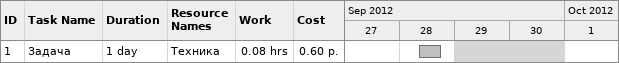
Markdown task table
| ID | Task | Duration | Start | Finish | Resources | Work (h) | Cost (р.) |
|---|---|---|---|---|---|---|---|
| 1 | Задача | 1d | 2012-09-28 | 2012-09-28 | Техника | 0.08 | 0.60 |
